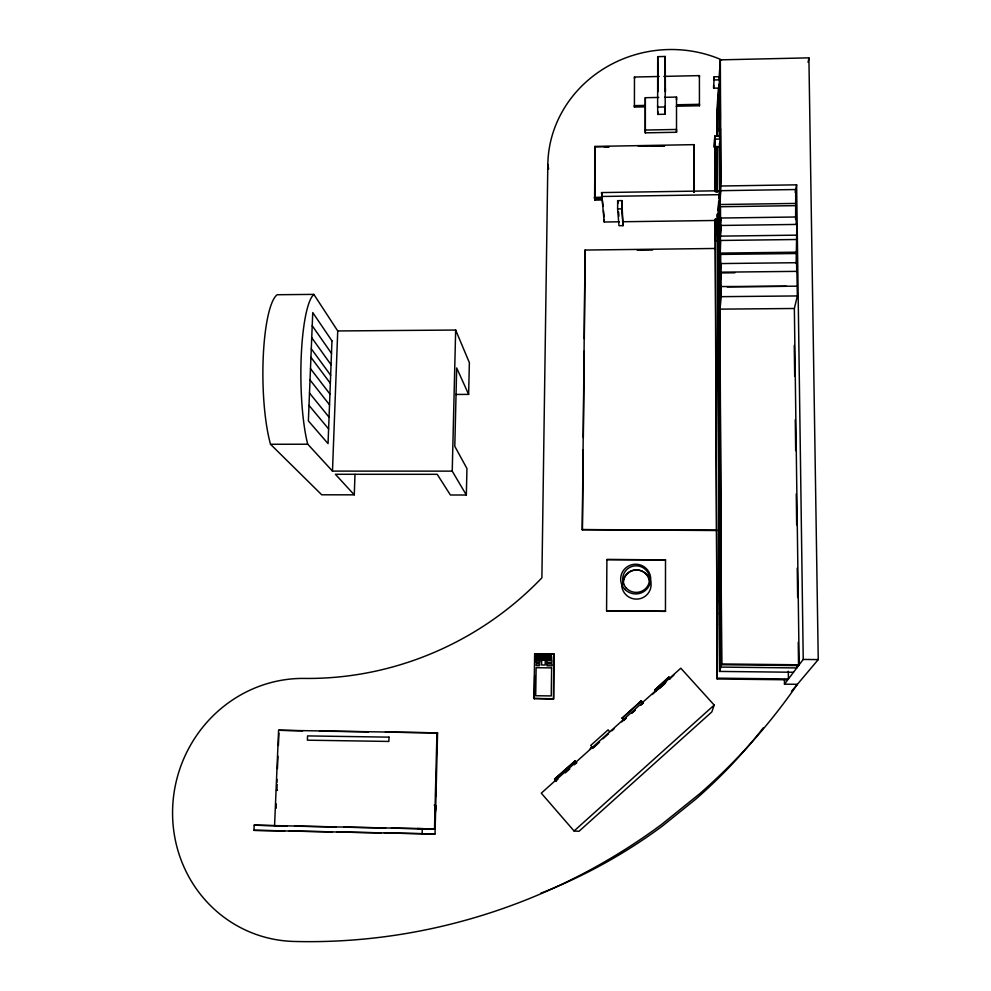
<?xml version="1.0" encoding="UTF-8"?>
<svg xmlns="http://www.w3.org/2000/svg" width="991" height="991" viewBox="0 0 991 991"><rect width="100%" height="100%" fill="white"/><g stroke="black" fill="none" stroke-linecap="round" stroke-linejoin="round"><path stroke-width="1.49" d="M657.652 106.062L657.727 114.386L665.221 114.238L665.196 105.901M665.184 106.954L665.234 56.475L657.714 56.648L657.628 107.115L665.184 106.954L665.221 114.238M665.37 88.509L665.37 91.494L665.234 56.475M665.469 611.323L665.506 559.853L606.888 559.556L606.579 610.852L665.469 611.323L606.579 610.852M657.727 114.386L657.739 111.525M658.16 88.67L658.16 91.643L657.714 56.648M668.937 677.051L654.704 690.033L668.937 677.051L670.424 678.699M645.252 106.842L634.413 107.053L634.475 77.025L659.213 76.493M645.203 130.044L676.531 129.462L676.506 132.261L645.302 132.844L645.314 97.713L658.693 97.44M645.302 132.844L645.314 97.713M617.616 208.928L617.666 200.665L621.828 200.603L623.029 225.651L618.979 225.7L617.616 208.928L621.778 208.878L623.029 225.651M621.778 208.878L621.828 200.603M619.511 221.786L604.213 221.996L604.225 219.494M602.379 199.724L594.736 199.835L594.934 146.42L693.96 144.649L694.047 192.019M594.959 146.656L594.612 198.72L602.255 198.609M594.736 199.835L595.096 152.986M604.213 221.996L601.562 192.576L719.528 190.755L718.933 198.373M716.704 530.532L582.274 529.628L585.074 250.054L715.391 248.468M582.398 530.074L583.204 449.852M583.327 437.514L584.195 351.124M584.318 338.786L585.074 250.054M676.494 100.004L676.519 97.068L664.639 97.316M553.573 699.064L553.87 653.924L534.657 653.726L533.976 698.482L553.573 699.064L553.87 653.924M721.609 59.856A121.484 114.151 -8.7 0 0 547.825 164.407L541.891 577.827A312.933 298.353 -34.3 0 1 304.348 678.426A131.989 127.009 -72.3 0 0 172.669 807.479A131.989 127.009 -72.3 0 0 293.893 941.45A573.492 547.02 -33.9 0 0 661.257 824.698L699.683 793.766A573.492 547.02 -33.9 0 0 797.396 684.31L784.476 684.162L784.426 679.516M534.298 698.816L534.644 675.726M466.34 495.017L452.23 471.134L332.48 471.109L337.733 330.957L313.825 294.377L277.183 294.736A84.309 18.011 89.3 0 0 263.247 356.735A84.309 18.011 89.3 0 0 270.531 444.278L321.728 494.794L354.27 494.843L335.392 474.28L437.217 474.317L450.397 494.992L466.34 495.017L466.947 468.532L454.795 446.309L456.69 367.934L468.632 394.393L455.736 394.443M468.632 394.393L469.362 362.644L455.662 330.04L337.733 330.957M452.23 471.134L455.662 330.04M436.957 732.609L434.516 828.996L254.191 825.169L253.956 830.334L435.024 833.976L437.576 732.882L278.595 730.243L274.569 825.751L287.043 825.986M435.594 805.15C433.24 822.592 438.344 803.565 434.157 805.101M422.154 833.803L422.29 828.575M354.27 494.843L354.989 474.379M693.96 144.649L693.973 192.328M699.349 77.1L699.411 75.613L663.846 76.394M276.885 790.384L277.146 784.451M276.861 782.432L276.984 779.36M277.443 768.582L277.963 756.282M278.409 745.505L278.929 733.191M676.209 106.21L699.435 105.752L699.497 104.315L676.766 104.773M719.379 84.916L719.392 88.05L713.644 88.174L714.127 76.79L719.937 76.666L719.949 79.825L714.139 79.949L714.127 76.79M714.784 136.064L714.263 147.102L719.689 147.015L720.284 139.05L720.259 135.953L714.784 136.064L714.263 147.102M718.413 88.385L716.803 112.404L716.927 135.569M719.008 79.379L720.308 59.856L808.904 57.85L818.244 659.597L791.475 691.334M717.088 135.804L717.001 117.508L720.098 70.683L720.358 118.697L719.429 131.469L719.193 84.235M715.106 170.947L716.505 150.942L715.143 179.247M715.192 187.956L716.357 171.678M715.651 191.374L716.208 164.345M719.9 135.804L720.42 128.743L720.692 180.486L719.751 192.341L719.491 143.001M715.341 221.811L715.552 219.011M715.378 228.054L716.084 218.8M717.484 216.657L717.732 213.61M717.967 210.563L718.686 201.421M622.583 221.749L717.509 220.448L719.553 194.682L719.305 146.197M720.308 59.856L720.977 186.011L717.571 228.351L719.739 670.771M717.633 240.949L718.871 225.837M719.553 218.181L720.606 190.681L795.711 189.529L795.637 219.531L796.157 216.992L720.779 218.032L719.615 231.783M717.67 249.868L718.921 234.966L718.723 214.081M717.732 260.72L718.673 237.89M719.664 241.68L721.064 225.453L796.875 224.424L796.107 263.457M719.726 252.086L721.064 225.453M719.788 264.486L720.742 240.454L796.083 239.512M719.85 275.609L720.94 263.569L796.603 262.702L796.739 272.116L796.913 271.361L721.064 272.178L719.887 284.789M719.962 299.257L721.175 286.56L797.111 286.188M720.94 263.569L721.237 296.668L720.011 309.142L794.361 308.486L797.346 295.937L796.913 271.361M719.082 536.404L720.246 529.467L720.296 539.178M719.132 545.892L720.581 537.568L720.655 552.854L719.206 560.77M808.099 62.371L808.904 57.85M719.255 571.807L720.593 564.808M795.154 192.316L796.628 184.834L720.977 186.011M719.317 583.996L720.655 577.307L720.383 554.291M719.404 601.76L720.878 594.934L720.94 607.26L719.466 613.751M719.516 624.491L720.853 618.892L720.804 607.867M719.59 638.7L720.903 633.583L720.99 649.997L719.664 654.717M784.476 684.162L787.783 679.801L717.211 678.984L715.329 219.147M793.494 672.257L719.54 671.427L720.878 667.092L720.791 650.691M798.25 642.379L798.56 665.58L721.597 664.738L719.478 204.641M714.201 705.072L711.835 711.922L578.992 831.3L574.062 830.978L541.284 793.172L680.805 668.207L714.201 705.072L574.062 830.978M717.472 678.154L788.415 678.971L798.56 665.58M721.844 663.958L799.155 664.8L803.23 659.436L796.628 184.834M609.713 731.73L608.102 729.859L590.735 745.405L593.027 748.019L599.543 742.172M641.288 700.971L622.063 718.19L641.264 700.835L643.246 703.164L641.264 700.835M554.551 779.137L575.04 760.989L554.551 779.137L556.36 781.119L554.7 779.211M592.469 746.756L590.202 748.775L592.556 746.867M555.666 781.193L557.908 779.186M592.952 747.759L598.514 742.779M602.962 738.79L608.524 733.811M611.856 730.825L614.086 728.831M621.753 721.869L626.25 717.843M631.874 712.802L635.243 709.779M640.867 704.75L643.122 702.73M652.276 694.48L665.902 682.279M669.309 679.219L673.855 675.156M626.238 718.24L623.983 720.271L622.014 718.066M631.899 713.173L635.305 710.126M640.966 705.059L643.221 703.028M659.461 688.522L664.949 683.604M565.279 772.93L569.8 768.88M574.322 764.829L576.589 762.797M604.299 147.151L608.932 147.052M650.666 146.173L664.577 145.875M644.955 105.418L634.351 105.628L634.413 107.053M717.001 117.508L720.073 117.446M714.796 139.149L720.284 139.05M594.984 146.879L608.895 146.656M638.278 146.173L664.565 145.739M601.537 196.478L719.553 194.682M594.464 197.482L602.132 197.37M594.489 197.692L602.156 197.581M594.538 198.126L602.194 198.014M594.588 198.534L602.243 198.423M594.674 199.278L602.317 199.166M720.68 204.505L795.897 203.415M795.451 205.645L720.494 206.735L720.568 220.559M721.126 236.118L797.024 235.14M594.711 199.563L602.342 199.464M718.5 240.64L715.428 240.677L716.22 220.113M637.25 250.227L652.561 250.042M720.804 253.089L796.256 252.185M795.971 253.523L720.692 254.414L720.742 265.712M594.637 198.881L602.28 198.795M720.99 272.934L734.901 272.785M727.221 286.894L786.482 286.3M721.237 296.668L797.346 295.937M270.531 444.278L307.78 444.216L332.48 471.109M582.274 529.628L716.778 530.098M554.142 654.37L534.657 653.726M803.23 659.436L818.244 659.597M720.878 667.092L796.776 667.934L796.739 664.936M533.976 698.482L553.288 698.729M302.639 730.875L278.595 730.243M319.498 731.123L368.578 731.853M385.437 732.114L437.576 732.882M253.956 830.334L284.628 830.867M276.439 790.322L277.48 790.347M294.562 826.147L336.333 826.99M343.778 827.151L385.623 827.993M391.445 828.117L432.968 828.959M289.223 830.966L332.196 831.845M336.804 831.945L381.312 832.861M384.372 832.923L435.024 833.976M254.191 825.169L276.266 825.776M417.446 828.488L428.744 828.872M276.167 808.247L275.969 803.639M654.692 689.81L656.178 691.458M574.916 760.89L576.712 762.897M309.019 405.406L328.628 428.942M309.502 393.055L329.074 417.236M310.022 379.962L329.532 404.824M310.48 368.627L329.941 394.071M310.939 357.317L330.35 383.344M311.285 348.795L330.66 375.267M311.731 337.72L331.056 364.762M312.215 325.729L331.49 353.378M606.888 559.556L665.506 559.853M547.825 164.407L548.642 168.966M594.934 146.42L595.108 148.055M601.562 192.576L602.033 197.098M602.355 200.12L602.986 206.165M603.457 210.687L604.076 216.732M617.666 200.665L617.889 203.489M618.57 211.987L618.917 216.224M634.475 77.025L634.537 78.5M796.157 216.992L796.256 224.251M794.361 308.486L799.155 664.8M794.274 345.463L794.695 376.394M795.278 419.701L795.686 450.62M796.268 493.927L796.677 524.858M797.26 568.153L797.656 597.536M788.316 671.241L788.415 678.971M720.779 218.032L720.829 228.153M719.677 143.955L719.689 147.015M718.995 87.815L719.255 136.981M719.255 207.342L721.597 664.738M720.445 578.348L720.544 596.495M720.469 620.527L720.544 634.996M717.15 146.482L717.373 192.254M717.472 213.61L717.509 220.448M716.976 146.383L717.199 191.164M717.311 214.329L719.54 671.427M716.072 185.651L716.097 192.291M715.205 191.003L714.969 140.115L714.957 191.523M715.093 219.37L717.211 678.984M713.631 85.04L713.644 88.174M699.411 75.613L699.435 105.752M676.519 97.068L676.506 132.261M763.454 727.679A506.698 487.312 -34.4 0 1 695.843 799.093L662.161 826.221A506.698 487.312 -34.4 0 1 540.69 893.3M307.755 444.364A84.483 16.314 89.5 0 1 301.214 356.822A84.483 16.314 89.5 0 1 313.837 294.451M650.604 580.887A14.704 14.543 6.5 0 1 638.254 599.01A14.704 14.543 6.5 0 1 621.704 584.467M623.512 584.529A13.242 13.094 6.2 0 1 634.55 570.11A13.242 13.094 6.2 0 1 649.638 580.404M622.992 584.331A13.391 13.23 6.2 0 1 625.333 575.585M626.039 574.669A13.391 13.23 6.2 0 1 649.712 583.117M434.888 819C435.272 825.144 435.582 812.942 434.888 819M539.624 654.667L539.612 655.72L535.536 655.67L535.549 654.617L539.624 654.667M539.624 663.896L539.6 665.679L536.156 665.642L536.193 663.859L539.624 663.896M539.909 656.414L539.897 657.702L535.512 657.665L535.524 656.364L539.909 656.414M539.86 660.848L539.835 662.459L535.883 662.409L535.908 660.811L539.86 660.848M540.021 658.433L539.996 659.461L535.462 659.424L535.487 658.383L540.021 658.433M540.442 654.692L540.429 655.769L546.016 655.819L546.029 654.741L540.442 654.692M540.69 658.297L540.665 659.461L546.103 659.523L546.115 658.358L540.69 658.297M540.615 656.438L540.591 657.665L546.165 657.727L546.177 656.5L540.615 656.438M541.681 660.179L541.606 664.973L545.186 665.011L545.248 660.217L541.681 660.179M546.772 660.526L546.747 662.533L551.9 662.583L551.937 660.588L546.772 660.526M546.896 658.334L546.883 659.696L551.665 659.758L551.677 658.396L546.896 658.334M547.007 656.488L546.995 657.826L551.603 657.875L551.615 656.538L547.007 656.488M546.97 654.63L546.958 655.807L551.293 655.856L551.318 654.667L546.97 654.63M546.97 663.97L546.945 665.779L552.111 665.841L552.123 664.032L546.97 663.97M551.628 667.884L551.256 695.93L535.71 695.732L536.131 667.711L551.628 667.884M435.582 794.497L435.916 795.723L435.582 794.497M435.656 792.664L435.953 793.58L435.656 792.664M435.73 790.31L436.04 791.698L435.73 790.31M435.743 788.353L436.065 789.592L435.743 788.353M435.792 786.358L436.102 787.399L435.792 786.358M435.854 784.327L436.189 785.504L435.854 784.327M389.005 737.143L388.868 741.441L307.396 740.19L307.557 735.904L389.005 737.143M331.96 340.904L328.046 443.621L308.374 420.89L312.747 312.574L331.96 340.904M625.048 589.534A15.026 14.84 5.3 0 0 650.195 583.005A15.026 14.84 5.3 0 0 631.849 564.721A15.026 14.84 5.3 0 0 625.048 589.534M626.151 587.936A13.453 13.292 5.4 0 0 648.956 583.278A13.453 13.292 5.4 0 0 633.435 566.072A13.453 13.292 5.4 0 0 626.151 587.936"/></g></svg>
